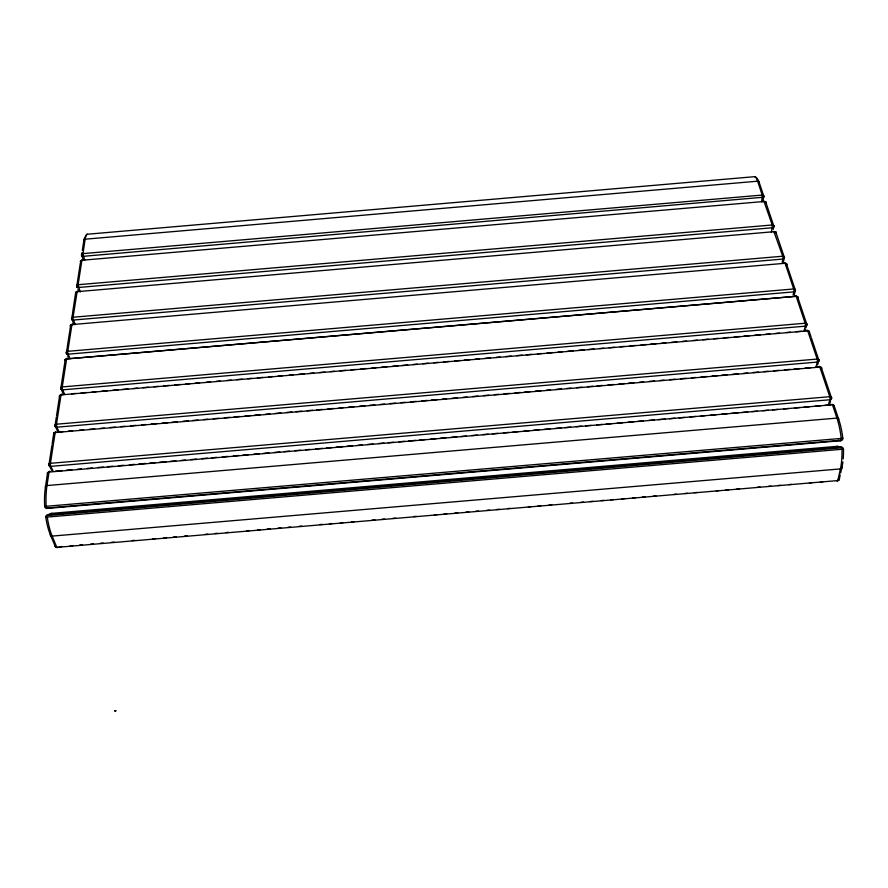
<?xml version="1.0" encoding="UTF-8"?>
<svg xmlns="http://www.w3.org/2000/svg" width="888" height="888" viewBox="0 0 888 888"><rect width="100%" height="100%" fill="white"/><g stroke="black" fill="none" stroke-linecap="round" stroke-linejoin="round"><path stroke-width="1.33" d="M81.563 255.411L81.951 252.736M76.712 286.546L80.331 263.148M71.651 319.07L72.339 314.452M66.334 353.158L67.055 348.318M116.017 710.955L116.039 710.644M60.784 388.789L60.806 388.411A2.165 1.321 8.6 0 1 62.271 386.891M54.978 426.085L56.344 417.049M48.873 465.212L51.926 445.443M44.678 506.426L842.823 438.284A2.242 2.209 -42.6 0 1 840.67 440.726L47.108 508.436A2.231 2.198 37.5 0 1 44.678 506.426A35.864 11.111 85.7 0 1 45.443 487.035L47.608 472.705M53.757 433.222L52.115 444.167M56.532 415.817L59.629 395.582M60.983 387.257L65.224 359.64M69.83 330.503L70.574 325.33M72.505 313.375L75.702 292.452M80.597 261.061L80.542 261.805A1.998 1.354 11.6 0 1 81.907 260.262L82.207 259.729L82.64 260.306A1.954 1.276 -16.3 0 0 81.663 260.573M773.237 229.437L773.925 225.952M836.973 480.885A2.198 0.677 84 0 0 837.773 480.575A2.298 1.543 11.5 0 0 839.327 478.832L839.238 479.675L840.215 474.958M784.415 257.209L783.327 262.238M795.415 289.965L794.249 294.96M85.292 236.652L86.536 234.521A1.376 0.955 -16.6 0 1 87.401 234.221L754.578 176.679A1.388 0.955 6.5 0 1 755.477 176.834L756.854 178.144M67.233 347.197L69.664 331.601M82.329 250.316L83.816 240.737A17.016 4.407 82.4 0 1 84.837 237.307M797.835 297.547L806.87 324.475A2.153 1.51 10 0 1 805.305 326.174L62.626 389.843A2.087 0.611 83.9 0 1 62.271 386.924L66.611 358.907A2.054 0.588 83.5 0 1 67.111 358.297M806.06 327.594L806.915 324.209M761.593 201.854L762.348 195.438L757.608 181.196A18.948 4.851 87.8 0 0 754.578 176.679M762.803 201.754L763.858 196.348L759.207 182.495A17.05 4.396 87.8 0 0 757.076 178.71L756.976 178.421M771.417 232.523L772.36 225.363L763.869 201.065M818.958 360.062L817.615 364.935M782.162 262.226L782.872 259.063A2.009 0.555 87.2 0 0 782.728 256.221L773.837 231.435M786.391 266.134L786.568 263.792M840.647 473.015L841.979 467.155A35.964 11.078 84.6 0 0 842.901 461.849M793.084 295.016L793.839 291.875A2.042 0.588 86.8 0 0 793.694 288.977L785.092 263.281A2.009 0.566 87.1 0 0 784.293 263.325M804.095 330.847L805.294 326.14A2.087 0.611 86.3 0 0 805.15 323.199M805.261 330.702L805.649 329.115M816.028 366.711L817.304 362.082A2.131 0.644 85.8 0 0 817.16 359.074L807.725 330.88A2.098 0.622 86.2 0 0 806.837 330.758A2.165 1.521 10.2 0 1 807.392 330.769M831.579 397.669L831.057 399.422M828.526 404.329L829.903 399.755A2.187 0.677 85.2 0 0 829.758 396.692L819.846 367.099A2.142 0.655 85.7 0 0 818.914 366.899L816.172 367.133M829.226 405.505L830.602 400.954M48.818 464.901L48.907 464.801A2.276 1.288 7.2 0 1 50.427 463.314L55.189 432.545A2.142 0.655 84.5 0 1 55.911 431.901M54.923 425.785L55.001 425.707A2.22 1.31 7.9 0 1 56.488 424.209L61.039 394.883A2.087 0.622 84 0 1 61.894 394.616L64.646 394.383M832.988 404.706L49.062 472.072A2.287 1.288 7.1 0 0 47.541 473.548L47.519 472.816M762.947 197.258L83.261 256.321A1.943 1.265 -16.1 0 1 81.574 255.156L83.05 259.007M56.333 547.43L837.773 480.575L840.414 468.908A38.129 11.677 84.6 0 0 841.99 449.805A2.231 0.699 84.4 0 0 841.114 447.119L837.073 446.353L51.615 513.364L47.763 514.807A2.231 2.198 36.5 0 0 45.776 517.193L843.478 449.15A2.242 2.209 -41.8 0 0 841.114 447.119L47.763 514.807A2.22 0.699 85.8 0 0 47.342 517.582A38.029 11.711 85.7 0 0 52.148 536.097L56.732 547.119A2.187 0.677 86.3 0 0 57.431 547.541M60.728 388.489L60.806 388.411A2.142 1.499 -20 0 0 62.626 389.81L64.613 394.239M763.07 197.425L762.392 197.791A1.954 1.276 6.1 0 0 763.858 196.348A1.998 1.365 -21.5 0 0 762.248 195.06L82.939 253.613A1.987 1.354 11.8 0 0 81.574 255.156M66.989 354.323L66.356 352.836A2.12 1.332 9.4 0 1 67.788 351.315L71.939 324.575A2.009 0.566 83.1 0 1 72.727 324.486A2.054 1.388 -18 0 0 72.206 324.575M46.431 516.949L45.776 517.193A35.864 11.111 85.7 0 0 50.316 534.643L54.912 545.665A2.264 1.421 8.5 0 0 55.511 546.353M765.822 202.02L766.011 202.742A1.998 1.365 -21.3 0 0 764.39 201.454L81.907 260.262L78.111 284.726A2.031 1.354 11 0 0 76.723 286.269A1.987 1.321 -16.9 0 0 78.444 287.49L772.405 227.75A1.998 1.332 6.9 0 0 773.903 226.262L765.756 202.087M47.763 508.214L49.695 507.548M833.233 404.906L832.578 405.117A2.198 0.688 85.1 0 0 831.712 404.506M56.077 547.274L56.732 547.119A2.287 1.532 -21.5 0 1 54.912 545.665M71.595 318.781L71.662 318.77A2.076 1.343 10.2 0 1 73.071 317.238L77.223 291.164L77.8 291.653A1.998 1.332 -17.1 0 0 77.289 291.752M65.146 359.718L65.168 360.461A2.131 1.332 9.2 0 1 66.611 358.907L796.136 296.281L805.161 323.221A2.176 1.332 -18.3 0 1 806.87 324.475L806.859 324.442M66.611 358.941L796.148 296.315A2.142 1.343 -18.9 0 1 797.846 297.569L797.635 296.77M62.271 386.924L805.161 323.221M71.528 393.795L75.658 393.44M81.163 392.962L86.669 392.496M92.174 392.019L96.304 391.664M101.809 391.197L107.315 390.72M112.82 390.254L118.326 389.776M122.455 389.421L127.961 388.955M133.478 388.478L137.607 388.123M143.112 387.656L148.618 387.179M154.124 386.713L158.253 386.358M163.758 385.88L169.264 385.414M174.769 384.937L180.275 384.471M185.781 383.993L189.921 383.638M195.427 383.172L199.567 382.817M206.449 382.229L210.578 381.873M216.095 381.396L220.224 381.041M227.117 380.453L231.246 380.097M236.763 379.631L242.269 379.154M247.785 378.688L251.915 378.332M257.431 377.855L262.937 377.389M268.454 376.912L272.583 376.556M278.099 376.079L282.229 375.735M289.122 375.136L293.251 374.78M298.757 374.314L304.273 373.837M309.779 373.371L313.919 373.016M319.436 372.538L324.953 372.072M330.469 371.595L334.61 371.24M340.115 370.773L345.632 370.296M351.149 369.819L355.289 369.464M360.806 368.997L366.322 368.52M371.839 368.054L375.968 367.699M381.485 367.221L387.002 366.744M392.518 366.278L398.035 365.801M402.175 365.445L407.692 364.979M413.209 364.502L417.338 364.147M422.855 363.68L428.371 363.203M433.888 362.726L438.028 362.371M443.545 361.904L449.073 361.427M454.589 360.961L460.106 360.484M464.246 360.128L469.774 359.651M475.291 359.185L479.431 358.83M484.948 358.352L490.476 357.875M495.992 357.409L500.133 357.054M505.649 356.576L511.177 356.11M516.694 355.633L522.211 355.156M526.351 354.8L531.879 354.334M537.395 353.857L541.536 353.502M547.052 353.024L552.58 352.558M558.097 352.081L562.237 351.726M567.765 351.26L573.293 350.782M578.821 350.305L584.348 349.839M588.489 349.484L594.017 349.006M599.533 348.529L603.685 348.174M609.201 347.708L614.729 347.23M620.257 346.753L624.397 346.398M629.925 345.932L635.453 345.454M640.981 344.977L646.497 344.511M650.649 344.156L656.165 343.678M661.693 343.201L665.834 342.846M671.361 342.38L676.889 341.902M682.417 341.425L686.513 341.081M693.35 340.493L697.457 340.137M702.919 339.671L708.391 339.205M713.863 338.728L717.959 338.384M723.431 337.906L728.904 337.44M734.376 336.974L739.837 336.508M743.944 336.152L749.405 335.686M754.878 335.22L760.35 334.743M765.822 334.276L769.918 333.932M775.39 333.455L779.486 333.111M786.324 332.523L790.431 332.168M795.903 331.701L801.365 331.235M57.465 432.068L62.981 431.601M68.498 431.124L72.627 430.769M79.52 430.181L83.661 429.825M89.177 429.359L94.694 428.882M100.211 428.416L104.351 428.06M109.857 427.583L115.373 427.117M120.89 426.64L125.03 426.284M130.547 425.818L136.064 425.341M141.581 424.875L145.71 424.52M151.226 424.042L156.743 423.576M162.26 423.099L167.777 422.633M171.917 422.277L177.434 421.8M182.95 421.334L188.467 420.857M192.607 420.501L198.124 420.035M203.652 419.558L207.792 419.203M213.309 418.725L218.825 418.259M224.353 417.782L229.87 417.316M234.01 416.96L239.527 416.483M245.055 416.017L250.571 415.54M254.712 415.184L260.228 414.718M265.756 414.241L269.897 413.886M275.413 413.42L280.941 412.942M286.458 412.465L291.974 411.999M296.115 411.644L301.643 411.166M307.159 410.7L312.676 410.223M316.827 409.868L322.355 409.401M327.872 408.924L333.4 408.447M338.927 407.981L343.068 407.625M348.596 407.148L354.123 406.682M359.651 406.204L365.168 405.727M369.319 405.383L374.836 404.906M380.364 404.429L384.515 404.073M390.032 403.607L395.56 403.13M401.087 402.664L405.228 402.308M410.756 401.831L416.283 401.354M421.811 400.888L427.328 400.41M431.479 400.055L437.007 399.589M442.468 399.112L446.575 398.768M452.048 398.301L457.52 397.824M462.992 397.358L467.088 397.014M472.56 396.536L478.033 396.07M483.505 395.604L488.977 395.138M494.438 394.672L498.545 394.316M504.018 393.85L509.49 393.384M514.962 392.907L520.435 392.441M524.531 392.096L530.003 391.619M535.475 391.153L540.947 390.687M546.42 390.221L550.516 389.865M555.988 389.399L561.46 388.933M566.933 388.467L571.04 388.112M576.512 387.645L581.995 387.179M587.468 386.702L592.94 386.236M597.047 385.892L602.519 385.414M608.003 384.948L613.475 384.482M618.947 384.016L624.431 383.538M628.526 383.194L634.01 382.728M639.482 382.251L643.589 381.907M649.061 381.429L654.545 380.963M660.017 380.497L664.124 380.142M669.596 379.676L675.069 379.209M680.552 378.743L686.024 378.266M691.497 377.8L695.615 377.456M701.087 376.978L706.571 376.512M712.054 376.046L717.526 375.58M721.644 375.224L727.117 374.758M732.6 374.281L738.083 373.815M743.567 373.349L747.674 372.993M753.157 372.527L758.63 372.061M764.113 371.584L768.22 371.24M773.703 370.762L779.187 370.296M784.659 369.83L790.142 369.364M794.249 369.008L799.733 368.542M805.216 368.065L810.7 367.599M55.467 471.14L62.304 470.551M66.411 470.207L71.884 469.73M77.356 469.264L81.463 468.92M86.935 468.453L92.408 467.976M97.88 467.51L103.352 467.044M107.459 466.7L112.931 466.222M118.404 465.756L123.876 465.29M129.348 464.824L134.821 464.357M138.928 464.002L145.765 463.425M149.872 463.07L155.345 462.604M159.44 462.248L166.289 461.671M170.396 461.316L175.868 460.85M181.341 460.384L185.448 460.028M190.92 459.562L196.403 459.096M201.876 458.63L207.359 458.153M211.466 457.808L216.938 457.342M222.422 456.865L227.894 456.399M233.378 455.933L238.85 455.466M242.957 455.111L248.44 454.645M253.913 454.179L259.396 453.713M263.503 453.357L268.975 452.891M274.459 452.425L279.931 451.959M284.038 451.604L289.521 451.137M294.994 450.671L300.477 450.205M305.949 449.728L310.056 449.384M315.54 448.917L322.399 448.329M326.507 447.974L331.99 447.508M336.097 447.152L342.957 446.564M347.064 446.22L352.547 445.754M358.031 445.276L362.149 444.932M367.621 444.466L373.104 443.989M378.588 443.523L384.071 443.057M388.189 442.701L393.673 442.235M399.145 441.769L404.628 441.303M408.746 440.948L415.595 440.359M419.713 440.015L425.197 439.538M430.669 439.072L436.152 438.605M440.27 438.25L445.754 437.784M451.237 437.318L456.732 436.852M460.85 436.496L466.333 436.03M471.817 435.553L477.311 435.087M482.795 434.621L488.278 434.154M492.396 433.799L497.879 433.333M503.374 432.856L508.857 432.389M512.975 432.045L518.459 431.568M523.953 431.102L529.437 430.636M533.555 430.28L539.038 429.814M544.522 429.348L550.016 428.871M555.5 428.405L560.994 427.938M565.101 427.583L570.596 427.117M576.079 426.651L581.573 426.173M585.692 425.829L591.186 425.352M596.681 424.886L602.175 424.42M606.293 424.064L611.788 423.598M617.271 423.132L622.765 422.655M628.26 422.189L633.755 421.722M637.873 421.367L643.367 420.901M648.851 420.424L654.345 419.957M658.463 419.602L665.334 419.025M669.452 418.67L674.947 418.204M679.065 417.848L684.559 417.382M690.043 416.905L695.537 416.439M701.032 415.973L705.15 415.617M710.655 415.151L716.15 414.674M721.644 414.208L727.139 413.741M731.268 413.386L738.139 412.798M742.257 412.443L747.763 411.976M751.881 411.621L757.375 411.155M762.87 410.689L768.375 410.212M772.493 409.868L777.988 409.39M783.494 408.924L788.988 408.458M794.483 407.981L799.977 407.514M804.106 407.159L809.601 406.693M815.095 406.227L820.59 405.749M824.719 405.405L830.213 404.928M46.609 508.058L841.103 440.259M47.364 515.506L841.613 447.752M59.063 546.797L61.816 546.553M70.085 545.854L72.849 545.621M79.742 545.032L82.495 544.799M90.765 544.089L93.518 543.856M100.411 543.267L103.175 543.034M111.444 542.335L114.197 542.091M132.112 540.57L134.876 540.337M152.792 538.805L155.544 538.572M163.814 537.873L166.578 537.629M173.471 537.051L176.224 536.807M184.493 536.108L187.246 535.875M205.184 534.343L207.947 534.11M214.841 533.522L217.604 533.288M225.874 532.578L228.638 532.345M246.575 530.813L249.328 530.58M257.609 529.881L260.373 529.648M267.266 529.059L270.03 528.815M278.299 528.116L281.063 527.883M287.956 527.294L290.72 527.061M299.001 526.351L301.754 526.118M319.691 524.586L322.455 524.353M329.359 523.765L332.123 523.532M340.404 522.821L343.168 522.588M351.448 521.878L354.212 521.644M372.161 520.113L374.925 519.88M381.829 519.291L384.593 519.058M392.873 518.348L395.637 518.115M413.586 516.594L416.35 516.35M434.299 514.829L437.063 514.585M443.967 513.997L446.731 513.764M455.022 513.064L457.786 512.82M466.078 512.121L468.842 511.877M475.746 511.288L478.51 511.055M486.802 510.356L489.566 510.112M496.481 509.523L499.245 509.29M507.536 508.58L510.3 508.347M528.26 506.815L531.035 506.582M537.939 505.994L540.703 505.76M548.995 505.05L551.759 504.817M569.73 503.285L572.494 503.052M580.741 502.353L583.483 502.12M590.32 501.531L593.062 501.298M601.276 500.599L604.007 500.366M610.855 499.778L613.586 499.544M621.8 498.845L624.542 498.612M632.755 497.913L635.486 497.68M642.335 497.102L645.077 496.869M653.279 496.17L656.021 495.937M673.814 494.416L676.556 494.183M684.759 493.484L687.501 493.251M694.349 492.674L697.08 492.44M716.25 490.798L718.991 490.565M725.84 489.987L728.582 489.754M736.796 489.055L739.538 488.822M757.353 487.301L760.084 487.068M768.309 486.369L771.05 486.136M777.899 485.547L780.641 485.314M788.855 484.615L791.596 484.382M809.401 482.861L812.143 482.628M820.368 481.929L823.109 481.696M784.448 257.498L784.393 257.498A2.076 1.354 -19.9 0 0 782.728 256.221L73.071 317.238A1.998 0.555 83 0 0 73.415 320.046L75.258 324.531M842.057 438.206L842.823 438.284A35.964 11.078 84.6 0 0 838.694 419.28L834.343 406.316A2.287 1.665 13.1 0 0 832.755 404.95M837.972 440.27L840.67 440.726A2.231 0.699 84.6 0 0 841.202 438.295A38.129 11.677 84.6 0 0 836.918 418.093L832.578 405.117A2.298 1.288 -16.7 0 1 834.343 406.316M76.668 286.258L77.323 287.779M795.448 290.265L795.382 290.243A2.131 1.343 -19.1 0 0 793.694 288.977L67.788 351.315A2.042 0.588 83.4 0 0 68.143 354.179L70.052 358.619M818.991 360.373L818.903 360.306A2.231 1.31 -17.6 0 0 817.16 359.074L56.488 424.209A2.131 0.644 84.4 0 0 56.854 427.184L58.908 431.513M831.623 397.991L831.523 397.902A2.287 1.299 -16.9 0 0 829.758 396.692L50.427 463.314A2.176 0.677 85 0 0 50.805 466.355L52.936 470.618M51.748 470.474L48.907 464.801A2.264 1.643 -22.8 0 0 50.805 466.355L829.903 399.755A2.276 1.654 12.8 0 0 831.523 397.902L821.3 367.565M57.742 431.479L55.001 425.707A2.209 1.576 -21.3 0 0 56.854 427.184L817.304 362.082A2.209 1.576 11.3 0 0 818.903 360.306L811.377 337.906M60.806 388.411L63.448 394.283M67.632 355.799L68.276 357.276M74.126 324.742L71.662 318.77A2.042 1.376 -17.8 0 0 73.415 320.046L782.872 259.063A2.054 1.388 7.8 0 0 784.393 257.498L775.879 232.256M80.231 292.008L78.111 284.726L772.26 224.975A2.031 1.354 -20.7 0 1 773.903 226.262M77.922 289.288L78.521 290.787M786.49 263.858L795.382 290.243A2.098 1.443 8.8 0 1 793.839 291.875L68.143 354.179A2.087 1.443 -18.8 0 1 66.356 352.836M797.557 296.825L797.846 297.569A2.109 1.454 9.1 0 0 796.891 296.592M84.726 260.173L82.906 254.001L85.17 239.194A18.903 4.873 82.4 0 1 87.401 234.221M810.988 336.741L809.434 332.123A2.187 1.321 -18.2 0 0 807.725 330.88L61.039 394.883A2.176 1.321 8.5 0 0 59.563 396.392L59.54 395.671M775.957 232.19L776.145 232.934A2.042 1.354 -20.5 0 0 774.491 231.646L77.034 291.675A2.042 1.354 10.8 0 0 75.647 293.218L75.624 292.518M821.389 367.521L821.589 368.32A2.242 1.31 -17.4 0 0 819.846 367.099L55.189 432.545A2.231 1.31 7.8 0 0 53.702 434.043L53.669 433.322M70.496 325.408L70.518 326.107A2.087 1.343 10 0 1 71.939 324.575L785.092 263.281A2.087 1.343 -19.7 0 1 786.757 264.546A2.065 1.399 8 0 0 785.347 263.425M80.519 261.116L80.542 261.805A1.954 1.276 -16.3 0 1 81.241 260.817M818.914 366.899A2.231 1.587 11.6 0 1 820.579 367.244M821.034 367.543A2.231 1.587 11.6 0 1 821.589 368.32M53.835 433.599A2.22 1.587 -21.6 0 1 55.522 432.29M47.108 508.436A2.22 0.699 85.7 0 1 46.176 506.138A38.029 11.711 85.7 0 1 46.975 485.558L49.062 472.072A2.187 0.688 85.1 0 1 49.994 471.606A2.276 1.654 -23.1 0 0 48.862 471.939M45.443 487.035A2.309 1.276 6.9 0 1 46.975 485.558L836.918 418.093A2.32 1.288 -16.5 0 1 838.694 419.28M47.541 473.548A2.276 1.654 -23.1 0 1 48.374 472.25M843.478 449.15A35.964 11.078 84.6 0 1 843.2 458.885M839.06 447.286A2.22 2.187 -41.8 0 0 837.073 446.353A2.209 0.688 84.4 0 0 836.618 446.942M52.17 513.863A2.198 0.688 85.8 0 0 51.615 513.364A2.209 2.176 36.5 0 0 49.828 514.618M841.979 467.155A2.32 1.543 11.3 0 1 840.414 468.908L52.148 536.097A2.309 1.532 -21.2 0 1 50.316 534.643M839.327 478.832A2.276 1.432 -18.1 0 1 838.871 479.609M838.45 479.953A2.276 1.432 -18.1 0 1 837.939 480.23M56.521 546.808A2.264 1.421 8.5 0 1 55.977 546.62M795.304 296.259A2.054 0.588 86.7 0 1 796.136 296.281M65.168 360.428A2.098 1.454 -19.1 0 1 66.9 358.83M808.457 331.091A2.165 1.521 10.2 0 1 809.234 331.724M59.563 396.392A2.153 1.521 -20.3 0 1 60.817 394.916M61.339 394.716A2.153 1.521 -20.3 0 1 61.894 394.616M70.518 326.107A2.054 1.388 -18 0 1 70.64 325.73M70.896 325.363A2.054 1.388 -18 0 1 71.706 324.764M75.647 293.218A1.998 1.332 -17.1 0 1 76.801 291.93M774.78 231.857A2.009 1.343 7.1 0 1 776.145 232.934M764.18 201.632A1.965 1.288 6.2 0 1 766.011 202.742M759.207 182.495A1.976 1.365 -21.9 0 0 757.608 181.196L85.17 239.194A1.965 1.365 12.2 0 0 83.816 240.737M114.974 710.733L115.018 711.332L114.974 710.711"/></g></svg>
